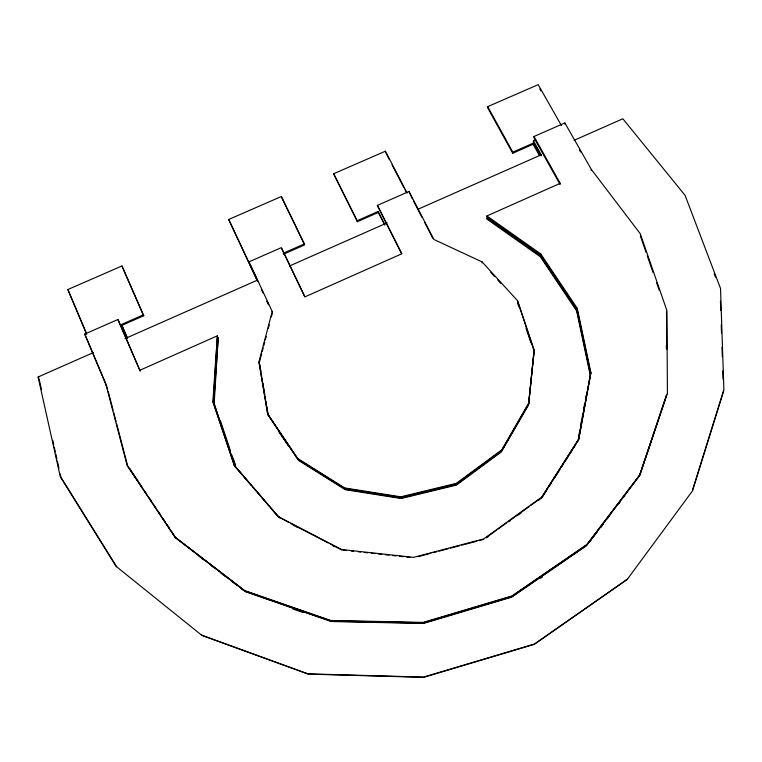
<?xml version="1.0" encoding="UTF-8"?>
<svg xmlns="http://www.w3.org/2000/svg" width="762" height="762" viewBox="0 0 762 762"><rect width="100%" height="100%" fill="white"/><g stroke="black" fill="none" stroke-linecap="round" stroke-linejoin="round"><path stroke-width="1.14" d="M561.489 125.663L538.182 84.658L487.699 106.651L487.651 107.794L512.721 153.257L533.133 144.266L533.257 143.17L512.807 152.171L512.721 153.257M482.089 262.871L482.136 261.928L433.93 239.497L409.013 191.472L377.361 205.397L401.498 253.622M486.88 215.951L486.832 216.96L540.591 254.87L577.034 309.191L590.683 373.494L578.634 439.455L541.458 497.719L578.853 438.788L590.921 372.723L577.244 308.324L540.734 253.917L486.88 215.951L560.222 183.337L534.01 136.503L564.861 122.939L591.379 169.488L640.271 233.724L666.883 310.525L667.426 393.325L639.994 474.783L586.445 545.43L511.74 596.77L423.32 623.106L331.06 621.173L245.393 591.398M212.874 401.422L234.344 465.43L212.874 401.422L217.389 335.794L139.741 370.322L117.958 319.478L84.753 334.08L106.166 385.258L127.168 465.63L175.05 537.258L245.002 590.998L330.832 620.82L423.253 622.754L511.835 596.37L586.683 544.944M213.303 402.136L217.389 335.794M482.136 261.928L517.522 300.676L534.219 350.187L528.609 404.298L501.406 451.295L456.362 484.537L401.031 497.957L345.062 489.099L298.209 459.724M377.361 205.397L401.945 253.727L304.933 296.866L281.368 247.612L249.041 261.833L272.567 312.258L272.253 311.401L258.909 362.017L267.576 413.88L297.932 459.095L344.862 488.528L400.926 497.396L456.362 483.946L501.482 450.647L528.733 403.574L534.219 350.187M533.695 353.758L528.485 405.013L501.329 451.933L456.362 485.127L401.126 498.519L345.262 489.68L298.494 460.353L268.253 415.28L267.481 410.68M533.505 140.96L533.381 142.065L541.115 155.905L541.249 154.81L533.505 140.96L535.619 140.027M534.01 136.503L533.886 137.617L560.051 184.394L560.222 183.337M517.522 300.676L534.086 350.987M501.482 450.647L528.857 402.85M540.591 254.87L540.734 253.917M564.68 124.073L564.861 122.939M578.844 435.74L579.911 429.901M580.549 425.91L581.406 421.243M582.044 418.214L582.901 413.071M583.549 410.032L584.606 403.746M585.673 397.907L586.092 395.573M578.206 440.779L590.455 374.266L576.824 310.058L540.448 255.822L486.775 217.961L486.728 218.961L540.306 256.765L576.624 310.925L590.217 375.037M591.16 170.555L591.379 169.488M577.034 309.191L577.244 308.324M267.919 414.585L259.251 362.798L261.671 353.606M262.28 351.311L263.185 347.863M263.795 345.567L264.7 342.119M265.309 339.823L266.214 336.375M268.329 328.336L269.243 324.888M271.358 316.849L272.272 313.411M590.683 373.494L590.921 372.723M692.439 490.318L723.433 391.011M578.634 439.455L578.853 438.788M666.321 395.535L639.337 476.002L586.216 545.916L511.635 597.17L423.377 623.459L331.299 621.525L245.783 591.798L175.565 537.753L158.506 512.15M639.661 475.393L666.693 394.802M541.306 498.291L545.783 491.271M547.059 489.261L578.415 440.122M541.792 497.853L547.545 488.842M549.459 485.832L551.374 482.832M553.926 478.831L559.679 469.821M561.594 466.811L563.509 463.81M565.423 460.8L567.985 456.8M569.262 454.8L571.814 450.79M573.729 447.789L575.643 444.789M589.798 541.725L591.226 539.839M592.655 537.962L596.941 532.324M601.228 526.685L603.371 523.865M606.933 519.16L609.791 515.398M623.364 497.538L624.792 495.662M600.961 527.199L603.104 524.38M618.792 503.73L620.211 501.853M640.318 474.174L586.921 544.449L511.94 595.97L423.186 622.402L330.594 620.468L244.612 590.588L174.536 536.762M267.576 413.88L297.647 458.467L344.662 487.937L400.822 496.824L456.362 483.356L501.558 449.999M541.611 497.148L483.775 538.905L413.595 557.355L341.652 549.535L278.768 516.884L288.503 522.303M486.613 537.315L496.233 530.371M498.158 528.98L506.816 522.732M508.74 521.341L517.398 515.083M519.322 513.702L528.942 506.749M530.876 505.358L539.534 499.11M486.556 537.82L488.48 536.429M508.654 521.865L510.569 520.484M517.293 515.626L521.132 512.855M538.42 500.367L540.344 498.977M627.469 579.082L534.457 644.023L423.567 677.094L307.943 673.856L201.416 635.07M540.62 578.225L542.573 576.882M121.425 324.507L143.237 314.897L143.77 315.744L121.996 325.336L121.425 324.507L127.025 337.566M283.15 253.298L304.39 243.945L281.397 196.51L228.705 219.466L257.318 280.749M378.162 211.465L378.295 212.455L357.34 221.685L357.178 220.704L378.162 211.465L385 224.914M283.435 254.232L304.648 244.897L304.39 243.945M574.148 140.284L622.859 118.777L685.076 195.358L720.528 288.455L723.9 390.268L692.506 490.871L627.155 579.511L534.314 644.338L423.634 677.342L308.219 674.113L201.892 635.394L116.072 566.337L60.303 476.764L38.1 377L93.44 352.558M124.911 338.661L257.308 280.197L250.45 265.547L250.793 266.471M289.522 265.976L387.172 222.856M417.557 209.436L541.249 154.81M86.706 334.528L67.856 289.531L121.939 265.967L143.77 315.744M357.34 221.685L333.632 173.755L385.429 151.2L407.118 193.062M418.271 556.612L430.901 553.288M433.197 552.688L436.645 551.783M438.941 551.183L448.132 548.764M450.428 548.164L459.61 545.744M461.905 545.144L476.841 541.211M479.136 540.61L483.727 539.401M343.043 550.145L346.567 550.526M351.282 551.04L353.635 551.297M358.34 551.802L360.702 552.059M364.226 552.45L367.76 552.831M371.294 553.212L374.828 553.603M378.362 553.984L381.895 554.365M385.42 554.746L388.953 555.136M392.487 555.517L396.021 555.898M399.555 556.289L403.079 556.67M406.613 557.051L410.147 557.441M292.818 608.952L302.895 612.457M290.598 523.389L328.26 542.954M330.356 544.039L341.862 550.012L341.652 549.535M292.989 524.999L298.209 527.704M332.67 545.611L334.766 546.697M199.139 556.279L203.825 559.88M211.322 565.642L215.075 568.519M221.123 573.272L226.314 577.158M231 580.758L236.63 585.083M241.706 589.083L243.573 590.521M38.1 377L38.824 377.752M490.728 272.329L494.652 276.625M497.796 280.064L500.929 283.502M233.953 464.81L279.092 517.417M279.406 517.941L234.744 466.049L213.731 402.86L218.218 337.433L214.16 403.574L235.144 466.658L242.059 474.697M243.592 476.488L246.669 480.06M248.212 481.841L251.289 485.423M252.822 487.204L255.899 490.776M257.432 492.566L259.737 495.243M262.052 497.929L264.357 500.605M266.662 503.282L268.967 505.968M271.272 508.645L278.959 517.579M106.166 385.258L107.68 389.439M84.753 334.08L106.775 386.001M67.856 289.531L86.42 333.146M139.741 370.322L140.294 371.094L117.958 319.478M278.835 431.787L288.75 446.513M129.578 468.449L138.093 481.232M139.398 483.194L142.018 487.128M143.989 490.08L146.609 494.014M148.571 496.957L151.19 500.891M153.152 503.844L155.772 507.778M157.734 510.721L160.353 514.655M162.316 517.608L164.935 521.532M166.907 524.485L169.526 528.418M171.488 531.362L174.107 535.295M128.34 466.858L143.427 489.509M144.742 491.471L148.019 496.395M149.333 498.367L152.61 503.291M153.914 505.263L157.201 510.178M116.691 566.785L60.998 477.364L60.227 473.888M579.387 149.904L580.568 151.962M539.801 88.906L540.963 90.954M533.257 143.17L540.172 155.553M533.133 144.266L539.467 155.61M487.699 106.651L512.807 152.171M412.347 198.768L409.013 191.472M413.423 200.854L422.072 217.532M424.777 222.742L432.892 238.382M386.086 153.324L389.334 159.601M392.039 164.821L403.955 187.814M405.041 189.909L406.117 191.995M378.295 212.455L384.591 224.866M333.632 173.755L357.178 220.704M281.683 197.529L304.133 243.84M281.673 248.564L304.686 296.675M228.705 219.466L257.67 281.321M261.661 289.855L263.166 293.056M267.157 301.59L268.653 304.79M266.9 301.209L268.415 304.438M297.647 458.467L297.932 459.095M258.909 362.017L259.251 362.798M121.939 265.967L143.237 314.897M121.996 325.336L127.587 338.376M714.175 273.863L715.442 277.178M249.041 261.833L249.393 262.766M257.308 280.197L257.651 281.102M344.662 487.937L344.862 488.528M640.337 235.82L646.119 252.489M647.271 255.822L653.044 272.501M656.511 282.502L659.206 290.274M517.693 303.552L518.827 306.924M526.009 328.232L530.923 342.824M233.353 459.019L235.22 464.62M220.285 420.281L230.353 450.552M231.839 455.038L235.201 465.125M108.271 391.735L113.071 410.07M113.671 412.366L116.072 421.538M116.672 423.834L127.759 466.249M39.081 378.905L41.405 389.334M52.749 440.293L53.778 444.932M54.293 447.246L55.331 451.876M55.845 454.2L56.874 458.829M57.388 461.143L58.941 468.097M400.822 496.824L400.926 497.396M268.186 413.633L268.586 415.976M259.785 364.731L260.175 367.027M260.556 369.322L260.937 371.618M261.328 373.923L261.709 376.218M262.099 378.514L262.48 380.81M262.861 383.115L263.252 385.41M263.633 387.706L264.014 390.001M264.404 392.297L264.785 394.602M265.176 396.897L265.557 399.193M265.938 401.488L266.329 403.793M266.71 406.089L267.1 408.384M385.429 151.2L385.543 152.276M720.461 301.171L720.776 310.629M721.243 324.812L721.519 333.089M721.985 347.272L722.3 356.73M722.767 370.913L723.043 379.19M666.521 311.391L666.769 349.187M666.369 345.281L666.398 348.815M456.362 483.356L456.362 483.946"/></g></svg>
